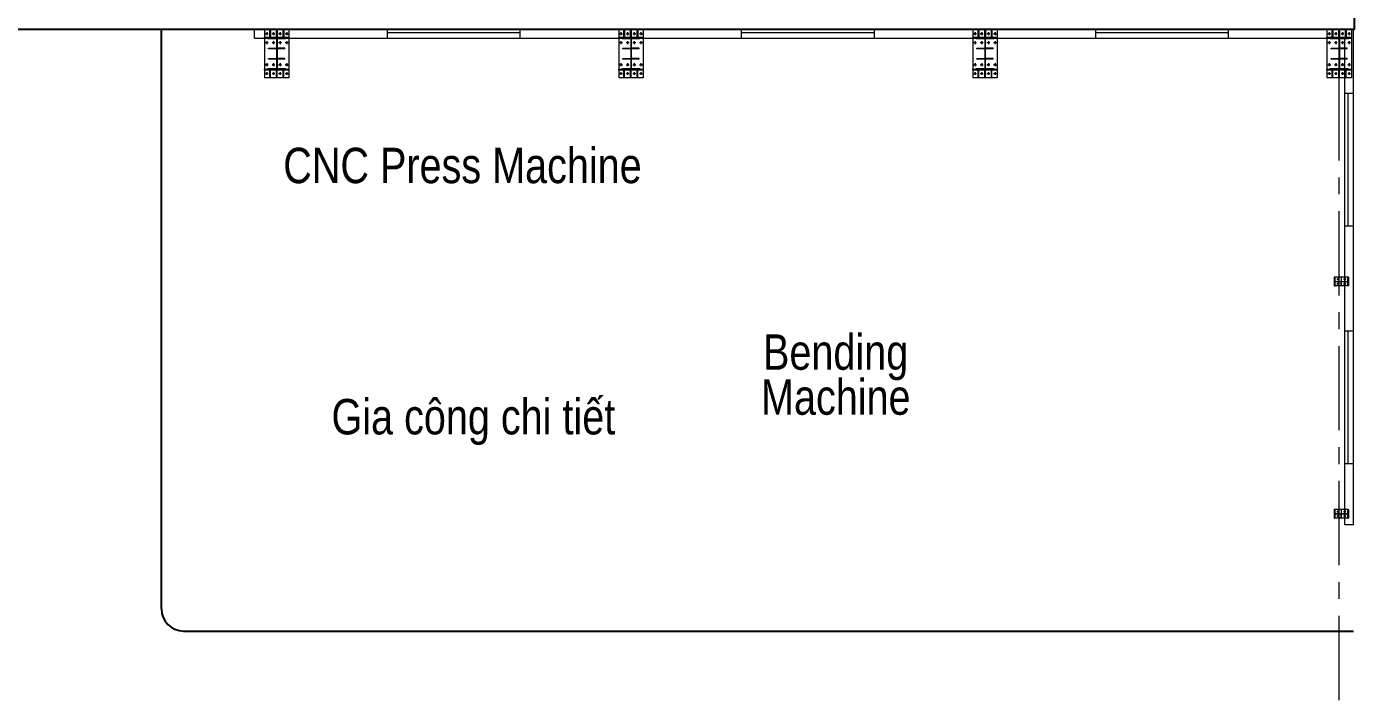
# Model space of a CAD drawing. Extents: x -399171 to -208330, y 1233220 to 1338350.
# Drawn here: x -304787 to -274789, y 1251731 to 1266962 of the extents above; entities that cross this region are included whole.
import ezdxf

# ---------------------------------------------------------------- set-up
doc = ezdxf.new("R2010")
doc.units = 0
for name, pattern in [('CENTERX2', [101.6, 63.5, -12.7, 12.7, -12.7]), ('HIDDEN', [9.525, 6.35, -3.175]), ('XKITLINE00', [0]), ('XKITLINE01', [4, 1, -1, 1, -1])]:
    doc.linetypes.add(name, pattern=pattern)
for name, color, linetype in [('2', 2, 'HIDDEN'), ('4', 4, 'Continuous'), ('Road - Đường', 4, 'Continuous')]:
    doc.layers.add(name, color=color, linetype=linetype)
for name, color, linetype, lineweight in [('Bolt', 1, 'Continuous', 0), ('DTHAY', 4, 'Continuous', 20), ('KICH THUOC', 8, 'Continuous', 9), ('NET TAM DAI', 25, 'CENTERX2', 13), ('Part', 1, 'Continuous', 0), ('text', 3, 'Continuous', 5)]:
    doc.layers.add(name, color=color, linetype=linetype, lineweight=lineweight)
doc.styles.add('style1', font='arial.ttf', dxfattribs={"width": 0.8})

# ---------------------------------------------------------------- blocks, each defined once
blk = doc.blocks.new('zw$9178')
at = {"layer": '4', "color": 2}
for p, q in [((69519, 3700), (69519, 16800)), ((70019, 3200), (96450, 3200))]:
    blk.add_line(p, q, dxfattribs=at)
blk.add_arc((70019, 3700), 500, 180, 270, dxfattribs=at)
blk = doc.blocks.new('678')
at = {"layer": 'Bolt', "color": 7, "linetype": 'XKITLINE00', "lineweight": 0}
for p, q in [((-1010491, -34765), (-1010425, -34765)), ((-1010458, -34732), (-1010458, -34798)), ((-1010341, -34765), (-1010275, -34765)), ((-1010308, -34732), (-1010308, -34798)), ((-1010191, -34765), (-1010125, -34765)), ((-1010158, -34732), (-1010158, -34798)), ((-1010041, -34765), (-1009975, -34765)), ((-1010008, -34732), (-1010008, -34798)), ((-1002491, -34765), (-1002425, -34765)), ((-1002458, -34732), (-1002458, -34798)), ((-1002341, -34765), (-1002275, -34765)), ((-1002308, -34732), (-1002308, -34798)), ((-1002191, -34765), (-1002125, -34765)), ((-1002158, -34732), (-1002158, -34798)), ((-1002041, -34765), (-1001975, -34765)), ((-1002008, -34732), (-1002008, -34798)), ((-994491, -34765), (-994425, -34765)), ((-994458, -34732), (-994458, -34798)), ((-994341, -34765), (-994275, -34765)), ((-994308, -34732), (-994308, -34798)), ((-994191, -34765), (-994125, -34765)), ((-994158, -34732), (-994158, -34798)), ((-994041, -34765), (-993975, -34765)), ((-994008, -34732), (-994008, -34798)), ((-986491, -34765), (-986425, -34765)), ((-986458, -34732), (-986458, -34798)), ((-986341, -34765), (-986275, -34765)), ((-986308, -34732), (-986308, -34798)), ((-986191, -34765), (-986125, -34765)), ((-986158, -34732), (-986158, -34798)), ((-986041, -34765), (-985975, -34765)), ((-986008, -34732), (-986008, -34798)), ((-1010491, -34965), (-1010425, -34965)), ((-1010458, -34932), (-1010458, -34998)), ((-1010341, -34965), (-1010275, -34965)), ((-1010308, -34932), (-1010308, -34998)), ((-1010191, -34965), (-1010125, -34965)), ((-1010158, -34932), (-1010158, -34998)), ((-1010041, -34965), (-1009975, -34965)), ((-1010008, -34932), (-1010008, -34998)), ((-1002491, -34965), (-1002425, -34965)), ((-1002458, -34932), (-1002458, -34998)), ((-1002341, -34965), (-1002275, -34965)), ((-1002308, -34932), (-1002308, -34998)), ((-1002191, -34965), (-1002125, -34965)), ((-1002158, -34932), (-1002158, -34998)), ((-1002041, -34965), (-1001975, -34965)), ((-1002008, -34932), (-1002008, -34998)), ((-994491, -34965), (-994425, -34965)), ((-994458, -34932), (-994458, -34998)), ((-994341, -34965), (-994275, -34965)), ((-994308, -34932), (-994308, -34998)), ((-994191, -34965), (-994125, -34965)), ((-994158, -34932), (-994158, -34998)), ((-994041, -34965), (-993975, -34965)), ((-994008, -34932), (-994008, -34998)), ((-986491, -34965), (-986425, -34965)), ((-986458, -34932), (-986458, -34998)), ((-986341, -34965), (-986275, -34965)), ((-986308, -34932), (-986308, -34998)), ((-986191, -34965), (-986125, -34965)), ((-986158, -34932), (-986158, -34998)), ((-986041, -34965), (-985975, -34965)), ((-986008, -34932), (-986008, -34998)), ((-1010491, -35465), (-1010425, -35465)), ((-1010491, -35665), (-1010425, -35665)), ((-1010458, -35432), (-1010458, -35498)), ((-1010458, -35632), (-1010458, -35698)), ((-1010341, -35465), (-1010275, -35465)), ((-1010341, -35665), (-1010275, -35665)), ((-1010308, -35432), (-1010308, -35498)), ((-1010308, -35632), (-1010308, -35698)), ((-1010191, -35465), (-1010125, -35465)), ((-1010191, -35665), (-1010125, -35665)), ((-1010158, -35432), (-1010158, -35498)), ((-1010158, -35632), (-1010158, -35698)), ((-1010041, -35465), (-1009975, -35465)), ((-1010041, -35665), (-1009975, -35665)), ((-1010008, -35432), (-1010008, -35498)), ((-1010008, -35632), (-1010008, -35698)), ((-1002491, -35465), (-1002425, -35465)), ((-1002491, -35665), (-1002425, -35665)), ((-1002458, -35432), (-1002458, -35498)), ((-1002458, -35632), (-1002458, -35698)), ((-1002341, -35465), (-1002275, -35465)), ((-1002341, -35665), (-1002275, -35665)), ((-1002308, -35432), (-1002308, -35498)), ((-1002308, -35632), (-1002308, -35698)), ((-1002191, -35465), (-1002125, -35465)), ((-1002191, -35665), (-1002125, -35665)), ((-1002158, -35432), (-1002158, -35498)), ((-1002158, -35632), (-1002158, -35698)), ((-1002041, -35465), (-1001975, -35465)), ((-1002041, -35665), (-1001975, -35665)), ((-1002008, -35432), (-1002008, -35498)), ((-1002008, -35632), (-1002008, -35698)), ((-994491, -35465), (-994425, -35465)), ((-994491, -35665), (-994425, -35665)), ((-994458, -35432), (-994458, -35498)), ((-994458, -35632), (-994458, -35698)), ((-994341, -35465), (-994275, -35465)), ((-994341, -35665), (-994275, -35665)), ((-994308, -35432), (-994308, -35498)), ((-994308, -35632), (-994308, -35698)), ((-994191, -35465), (-994125, -35465)), ((-994191, -35665), (-994125, -35665)), ((-994158, -35432), (-994158, -35498)), ((-994158, -35632), (-994158, -35698)), ((-994041, -35465), (-993975, -35465)), ((-994041, -35665), (-993975, -35665)), ((-994008, -35432), (-994008, -35498)), ((-994008, -35632), (-994008, -35698)), ((-986491, -35465), (-986425, -35465)), ((-986491, -35665), (-986425, -35665)), ((-986458, -35432), (-986458, -35498)), ((-986458, -35632), (-986458, -35698)), ((-986341, -35465), (-986275, -35465)), ((-986341, -35665), (-986275, -35665)), ((-986308, -35432), (-986308, -35498)), ((-986308, -35632), (-986308, -35698)), ((-986191, -35465), (-986125, -35465)), ((-986191, -35665), (-986125, -35665)), ((-986158, -35432), (-986158, -35498)), ((-986158, -35632), (-986158, -35698)), ((-986041, -35465), (-985975, -35465)), ((-986041, -35665), (-985975, -35665)), ((-986008, -35432), (-986008, -35498)), ((-986008, -35632), (-986008, -35698)), ((-986287, -40315), (-986229, -40315)), ((-986287, -40415), (-986229, -40415)), ((-986258, -40286), (-986258, -40344)), ((-986258, -40386), (-986258, -40444)), ((-986137, -40315), (-986079, -40315)), ((-986137, -40415), (-986079, -40415)), ((-986108, -40286), (-986108, -40344)), ((-986108, -40386), (-986108, -40444)), ((-986287, -45565), (-986229, -45565)), ((-986258, -45536), (-986258, -45594)), ((-986137, -45565), (-986079, -45565)), ((-986108, -45536), (-986108, -45594)), ((-986287, -45665), (-986229, -45665)), ((-986258, -45636), (-986258, -45694)), ((-986137, -45665), (-986079, -45665)), ((-986108, -45636), (-986108, -45694))]:
    blk.add_line(p, q, dxfattribs=at)
for centre, radius in [((-1010458, -34765), 16.5), ((-1010308, -34765), 16.5), ((-1010158, -34765), 16.5), ((-1010008, -34765), 16.5), ((-1002458, -34765), 16.5), ((-1002308, -34765), 16.5), ((-1002158, -34765), 16.5), ((-1002008, -34765), 16.5), ((-994458, -34765), 16.5), ((-994308, -34765), 16.5), ((-994158, -34765), 16.5), ((-994008, -34765), 16.5), ((-986458, -34765), 16.5), ((-986308, -34765), 16.5), ((-986158, -34765), 16.5), ((-986008, -34765), 16.5), ((-1010458, -34965), 16.5), ((-1010308, -34965), 16.5), ((-1010158, -34965), 16.5), ((-1010008, -34965), 16.5), ((-1002458, -34965), 16.5), ((-1002308, -34965), 16.5), ((-1002158, -34965), 16.5), ((-1002008, -34965), 16.5), ((-994458, -34965), 16.5), ((-994308, -34965), 16.5), ((-994158, -34965), 16.5), ((-994008, -34965), 16.5), ((-986458, -34965), 16.5), ((-986308, -34965), 16.5), ((-986158, -34965), 16.5), ((-986008, -34965), 16.5), ((-1010458, -35465), 16.5), ((-1010458, -35665), 16.5), ((-1010308, -35465), 16.5), ((-1010308, -35665), 16.5), ((-1010158, -35465), 16.5), ((-1010158, -35665), 16.5), ((-1010008, -35465), 16.5), ((-1010008, -35665), 16.5), ((-1002458, -35465), 16.5), ((-1002458, -35665), 16.5), ((-1002308, -35465), 16.5), ((-1002308, -35665), 16.5), ((-1002158, -35465), 16.5), ((-1002158, -35665), 16.5), ((-1002008, -35465), 16.5), ((-1002008, -35665), 16.5), ((-994458, -35465), 16.5), ((-994458, -35665), 16.5), ((-994308, -35465), 16.5), ((-994308, -35665), 16.5), ((-994158, -35465), 16.5), ((-994158, -35665), 16.5), ((-994008, -35465), 16.5), ((-994008, -35665), 16.5), ((-986458, -35465), 16.5), ((-986458, -35665), 16.5), ((-986308, -35465), 16.5), ((-986308, -35665), 16.5), ((-986158, -35465), 16.5), ((-986158, -35665), 16.5), ((-986008, -35465), 16.5), ((-986008, -35665), 16.5), ((-986258, -40315), 14.5), ((-986258, -40415), 14.5), ((-986108, -40315), 14.5), ((-986108, -40415), 14.5), ((-986258, -45565), 14.5), ((-986108, -45565), 14.5), ((-986258, -45665), 14.5), ((-986108, -45665), 14.5)]:
    blk.add_circle(centre, radius, dxfattribs=at)
at = {"layer": 'DTHAY', "ltscale": 4}
for p, q in [((-1010733, -34665), (-1007733, -34665)), ((-1004733, -34665), (-999733, -34665)), ((-996733, -34665), (-991733, -34665)), ((-988733, -34665), (-985908, -34665)), ((-985908, -36115), (-985908, -34665)), ((-1010733, -34865), (-1007733, -34865)), ((-1004733, -34865), (-999733, -34865)), ((-996733, -34865), (-991733, -34865)), ((-988733, -34865), (-986108, -34865)), ((-987733, -34865), (-986108, -34865)), ((-986108, -36115), (-986108, -34865)), ((-986108, -41490), (-986108, -39115)), ((-985908, -41490), (-985908, -39115)), ((-986108, -45865), (-986108, -44490)), ((-985908, -45865), (-985908, -44490))]:
    blk.add_line(p, q, dxfattribs=at)
at = {"layer": 'DTHAY', "ltscale": 0.2}
for p, q in [((-1010733, -34865), (-1010733, -34665)), ((-1007733, -34865), (-1007733, -34665)), ((-1007733, -34865), (-1007733, -34665)), ((-1004733, -34865), (-1004733, -34665)), ((-999733, -34865), (-999733, -34665)), ((-999733, -34865), (-999733, -34665)), ((-996733, -34865), (-996733, -34665)), ((-991733, -34865), (-991733, -34665)), ((-991733, -34865), (-991733, -34665)), ((-988733, -34865), (-988733, -34665)), ((-985908, -36115), (-986108, -36115)), ((-985908, -39115), (-986108, -39115)), ((-985908, -41490), (-986108, -41490)), ((-985908, -44490), (-986108, -44490)), ((-985908, -45865), (-986108, -45865))]:
    blk.add_line(p, q, dxfattribs=at)
at = {"layer": 'KICH THUOC', "ltscale": 0.2}
for p, q in [((-1007733, -34665), (-1004733, -34665)), ((-1007733, -34740), (-1004733, -34740)), ((-999733, -34665), (-996733, -34665)), ((-999733, -34740), (-996733, -34740)), ((-991733, -34665), (-988733, -34665)), ((-991733, -34740), (-988733, -34740)), ((-1007733, -34865), (-1004733, -34865)), ((-999733, -34865), (-996733, -34865)), ((-991733, -34865), (-988733, -34865)), ((-986108, -39115), (-986108, -36115)), ((-986033, -39115), (-986033, -36115)), ((-985908, -39115), (-985908, -36115)), ((-986108, -44490), (-986108, -41490)), ((-986033, -44490), (-986033, -41490)), ((-985908, -44490), (-985908, -41490))]:
    blk.add_line(p, q, dxfattribs=at)
at = {"layer": 'NET TAM DAI', "ltscale": 30}
blk.add_line((-986233, -65065), (-986233, -34665), dxfattribs=at)
at = {"layer": 'Part', "color": 3, "linetype": 'XKITLINE00', "lineweight": 0}
for p, q in [((-1010508, -34665), (-1010508, -34845)), ((-1010390, -34665), (-1010508, -34665)), ((-1010390, -34845), (-1010390, -34665)), ((-1010390, -34665), (-1010376, -34665)), ((-1010390, -34769), (-1010376, -34769)), ((-1010376, -34665), (-1010376, -34845)), ((-1010240, -34665), (-1010376, -34665)), ((-1010240, -34845), (-1010240, -34665)), ((-1010240, -34665), (-1010226, -34665)), ((-1010240, -34769), (-1010226, -34769)), ((-1010226, -34665), (-1010226, -34845)), ((-1010090, -34665), (-1010226, -34665)), ((-1010090, -34845), (-1010090, -34665)), ((-1010090, -34665), (-1010076, -34665)), ((-1010090, -34769), (-1010076, -34769)), ((-1010076, -34665), (-1010076, -34845)), ((-1009958, -34665), (-1010076, -34665)), ((-1009958, -34665), (-1009958, -34845)), ((-1002508, -34665), (-1002508, -34845)), ((-1002390, -34665), (-1002508, -34665)), ((-1002390, -34845), (-1002390, -34665)), ((-1002390, -34665), (-1002376, -34665)), ((-1002390, -34769), (-1002376, -34769)), ((-1002240, -34665), (-1002376, -34665)), ((-1002376, -34665), (-1002376, -34845)), ((-1002240, -34845), (-1002240, -34665)), ((-1002240, -34665), (-1002226, -34665)), ((-1002240, -34769), (-1002226, -34769)), ((-1002090, -34665), (-1002226, -34665)), ((-1002226, -34665), (-1002226, -34845)), ((-1002090, -34845), (-1002090, -34665)), ((-1002090, -34665), (-1002076, -34665)), ((-1002090, -34769), (-1002076, -34769)), ((-1001958, -34665), (-1002076, -34665)), ((-1002076, -34665), (-1002076, -34845)), ((-1001958, -34665), (-1001958, -34845)), ((-994508, -34665), (-994508, -34845)), ((-994390, -34665), (-994508, -34665)), ((-994390, -34845), (-994390, -34665)), ((-994390, -34665), (-994376, -34665)), ((-994390, -34769), (-994376, -34769)), ((-994240, -34665), (-994376, -34665)), ((-994376, -34665), (-994376, -34845)), ((-994240, -34845), (-994240, -34665)), ((-994240, -34665), (-994226, -34665)), ((-994240, -34769), (-994226, -34769)), ((-994090, -34665), (-994226, -34665)), ((-994226, -34665), (-994226, -34845)), ((-994090, -34845), (-994090, -34665)), ((-994090, -34665), (-994076, -34665)), ((-994090, -34769), (-994076, -34769)), ((-993958, -34665), (-994076, -34665)), ((-994076, -34665), (-994076, -34845)), ((-993958, -34665), (-993958, -34845)), ((-986508, -34665), (-986508, -34845)), ((-986390, -34665), (-986508, -34665)), ((-986390, -34845), (-986390, -34665)), ((-986390, -34665), (-986376, -34665)), ((-986390, -34769), (-986376, -34769)), ((-986376, -34665), (-986376, -34845)), ((-986240, -34665), (-986376, -34665)), ((-986240, -34845), (-986240, -34665)), ((-986240, -34665), (-986226, -34665)), ((-986240, -34769), (-986226, -34769)), ((-986226, -34665), (-986226, -34845)), ((-986090, -34665), (-986226, -34665)), ((-986090, -34845), (-986090, -34665)), ((-986090, -34665), (-986076, -34665)), ((-986090, -34769), (-986076, -34769)), ((-986076, -34665), (-986076, -34845)), ((-985958, -34665), (-986076, -34665)), ((-985958, -34665), (-985958, -34845)), ((-1010508, -34865), (-1010508, -34845)), ((-1010508, -34845), (-1009958, -34845)), ((-1010508, -34865), (-1010508, -35565)), ((-1010508, -34865), (-1009958, -34865)), ((-1010433, -34879), (-1010433, -34865)), ((-1010433, -34865), (-1010033, -34865)), ((-1010033, -34879), (-1010433, -34879)), ((-1010418, -35107), (-1010418, -35093)), ((-1010418, -35093), (-1010238, -35093)), ((-1010376, -34845), (-1010390, -34845)), ((-1010314, -35107), (-1010314, -35093)), ((-1010226, -34845), (-1010240, -34845)), ((-1010228, -34879), (-1010238, -34879)), ((-1010238, -34879), (-1010238, -35551)), ((-1010238, -35093), (-1010238, -35107)), ((-1010228, -34879), (-1010228, -35551)), ((-1010048, -35093), (-1010228, -35093)), ((-1010228, -35093), (-1010228, -35107)), ((-1010152, -35107), (-1010152, -35093)), ((-1010076, -34845), (-1010090, -34845)), ((-1010048, -35107), (-1010048, -35093)), ((-1010033, -34865), (-1010033, -34879)), ((-1009958, -34865), (-1009958, -34845)), ((-1009958, -34865), (-1009958, -35565)), ((-1002508, -34865), (-1002508, -34845)), ((-1002508, -34845), (-1001958, -34845)), ((-1002508, -34865), (-1002508, -35565)), ((-1002508, -34865), (-1001958, -34865)), ((-1002433, -34879), (-1002433, -34865)), ((-1002433, -34865), (-1002033, -34865)), ((-1002033, -34879), (-1002433, -34879)), ((-1002418, -35107), (-1002418, -35093)), ((-1002418, -35093), (-1002238, -35093)), ((-1002376, -34845), (-1002390, -34845)), ((-1002314, -35107), (-1002314, -35093)), ((-1002226, -34845), (-1002240, -34845)), ((-1002228, -34879), (-1002238, -34879)), ((-1002238, -34879), (-1002238, -35551)), ((-1002238, -35093), (-1002238, -35107)), ((-1002228, -34879), (-1002228, -35551)), ((-1002048, -35093), (-1002228, -35093)), ((-1002228, -35093), (-1002228, -35107)), ((-1002152, -35107), (-1002152, -35093)), ((-1002076, -34845), (-1002090, -34845)), ((-1002048, -35107), (-1002048, -35093)), ((-1002033, -34865), (-1002033, -34879)), ((-1001958, -34865), (-1001958, -34845)), ((-1001958, -34865), (-1001958, -35565)), ((-994508, -34865), (-994508, -34845)), ((-994508, -34845), (-993958, -34845)), ((-994508, -34865), (-994508, -35565)), ((-994508, -34865), (-993958, -34865)), ((-994433, -34879), (-994433, -34865)), ((-994433, -34865), (-994033, -34865)), ((-994033, -34879), (-994433, -34879)), ((-994418, -35107), (-994418, -35093)), ((-994418, -35093), (-994238, -35093)), ((-994376, -34845), (-994390, -34845)), ((-994314, -35107), (-994314, -35093)), ((-994226, -34845), (-994240, -34845)), ((-994228, -34879), (-994238, -34879)), ((-994238, -34879), (-994238, -35551)), ((-994238, -35093), (-994238, -35107)), ((-994228, -34879), (-994228, -35551)), ((-994048, -35093), (-994228, -35093)), ((-994228, -35093), (-994228, -35107)), ((-994152, -35107), (-994152, -35093)), ((-994076, -34845), (-994090, -34845)), ((-994048, -35107), (-994048, -35093)), ((-994033, -34865), (-994033, -34879)), ((-993958, -34865), (-993958, -34845)), ((-993958, -34865), (-993958, -35565)), ((-986508, -34865), (-986508, -34845)), ((-986508, -34845), (-985958, -34845)), ((-986508, -34865), (-986508, -35565)), ((-986508, -34865), (-985958, -34865)), ((-986433, -34879), (-986433, -34865)), ((-986433, -34865), (-986033, -34865)), ((-986033, -34879), (-986433, -34879)), ((-986417, -35107), (-986417, -35093)), ((-986417, -35093), (-986237, -35093)), ((-986376, -34845), (-986390, -34845)), ((-986313, -35107), (-986313, -35093)), ((-986226, -34845), (-986240, -34845)), ((-986229, -34879), (-986237, -34879)), ((-986237, -34879), (-986237, -35551)), ((-986237, -35093), (-986237, -35107)), ((-986229, -34879), (-986229, -35551)), ((-986049, -35093), (-986229, -35093)), ((-986229, -35093), (-986229, -35107)), ((-986153, -35107), (-986153, -35093)), ((-986076, -34845), (-986090, -34845)), ((-986049, -35107), (-986049, -35093)), ((-986033, -34865), (-986033, -34879)), ((-985958, -34865), (-985958, -34845)), ((-985958, -34865), (-985958, -35565)), ((-1010238, -35107), (-1010418, -35107)), ((-1010418, -35337), (-1010418, -35323)), ((-1010418, -35323), (-1010238, -35323)), ((-1010238, -35337), (-1010418, -35337)), ((-1010314, -35337), (-1010314, -35323)), ((-1010238, -35323), (-1010238, -35337)), ((-1010048, -35107), (-1010228, -35107)), ((-1010048, -35323), (-1010228, -35323)), ((-1010228, -35323), (-1010228, -35337)), ((-1010048, -35337), (-1010228, -35337)), ((-1010152, -35337), (-1010152, -35323)), ((-1010048, -35337), (-1010048, -35323)), ((-1002238, -35107), (-1002418, -35107)), ((-1002418, -35337), (-1002418, -35323)), ((-1002418, -35323), (-1002238, -35323)), ((-1002238, -35337), (-1002418, -35337)), ((-1002314, -35337), (-1002314, -35323)), ((-1002238, -35323), (-1002238, -35337)), ((-1002048, -35107), (-1002228, -35107)), ((-1002048, -35323), (-1002228, -35323)), ((-1002228, -35323), (-1002228, -35337)), ((-1002048, -35337), (-1002228, -35337)), ((-1002152, -35337), (-1002152, -35323)), ((-1002048, -35337), (-1002048, -35323)), ((-994238, -35107), (-994418, -35107)), ((-994418, -35337), (-994418, -35323)), ((-994418, -35323), (-994238, -35323)), ((-994238, -35337), (-994418, -35337)), ((-994314, -35337), (-994314, -35323)), ((-994238, -35323), (-994238, -35337)), ((-994048, -35107), (-994228, -35107)), ((-994048, -35323), (-994228, -35323)), ((-994228, -35323), (-994228, -35337)), ((-994048, -35337), (-994228, -35337)), ((-994152, -35337), (-994152, -35323)), ((-994048, -35337), (-994048, -35323)), ((-986237, -35107), (-986417, -35107)), ((-986417, -35337), (-986417, -35323)), ((-986417, -35323), (-986237, -35323)), ((-986237, -35337), (-986417, -35337)), ((-986313, -35337), (-986313, -35323)), ((-986237, -35323), (-986237, -35337)), ((-986049, -35107), (-986229, -35107)), ((-986049, -35323), (-986229, -35323)), ((-986229, -35323), (-986229, -35337)), ((-986049, -35337), (-986229, -35337)), ((-986153, -35337), (-986153, -35323)), ((-986049, -35337), (-986049, -35323)), ((-1010508, -35585), (-1010508, -35565)), ((-1010508, -35565), (-1009958, -35565)), ((-1010508, -35585), (-1009958, -35585)), ((-1010508, -35585), (-1010508, -35765)), ((-1010433, -35565), (-1010433, -35551)), ((-1010433, -35551), (-1010033, -35551)), ((-1010033, -35565), (-1010433, -35565)), ((-1010390, -35765), (-1010390, -35585)), ((-1010390, -35585), (-1010376, -35585)), ((-1010390, -35661), (-1010376, -35661)), ((-1010376, -35765), (-1010376, -35585)), ((-1010240, -35765), (-1010240, -35585)), ((-1010240, -35585), (-1010226, -35585)), ((-1010240, -35661), (-1010226, -35661)), ((-1010228, -35551), (-1010238, -35551)), ((-1010226, -35765), (-1010226, -35585)), ((-1010090, -35765), (-1010090, -35585)), ((-1010090, -35585), (-1010076, -35585)), ((-1010090, -35661), (-1010076, -35661)), ((-1010076, -35765), (-1010076, -35585)), ((-1010033, -35551), (-1010033, -35565)), ((-1009958, -35585), (-1009958, -35565)), ((-1009958, -35585), (-1009958, -35765)), ((-1002508, -35585), (-1002508, -35565)), ((-1002508, -35565), (-1001958, -35565)), ((-1002508, -35585), (-1001958, -35585)), ((-1002508, -35585), (-1002508, -35765)), ((-1002433, -35565), (-1002433, -35551)), ((-1002433, -35551), (-1002033, -35551)), ((-1002033, -35565), (-1002433, -35565)), ((-1002390, -35765), (-1002390, -35585)), ((-1002390, -35585), (-1002376, -35585)), ((-1002390, -35661), (-1002376, -35661)), ((-1002376, -35765), (-1002376, -35585)), ((-1002240, -35765), (-1002240, -35585)), ((-1002240, -35585), (-1002226, -35585)), ((-1002240, -35661), (-1002226, -35661)), ((-1002228, -35551), (-1002238, -35551)), ((-1002226, -35765), (-1002226, -35585)), ((-1002090, -35765), (-1002090, -35585)), ((-1002090, -35585), (-1002076, -35585)), ((-1002090, -35661), (-1002076, -35661)), ((-1002076, -35765), (-1002076, -35585)), ((-1002033, -35551), (-1002033, -35565)), ((-1001958, -35585), (-1001958, -35565)), ((-1001958, -35585), (-1001958, -35765)), ((-994508, -35585), (-994508, -35565)), ((-994508, -35565), (-993958, -35565)), ((-994508, -35585), (-993958, -35585)), ((-994508, -35585), (-994508, -35765)), ((-994433, -35565), (-994433, -35551)), ((-994433, -35551), (-994033, -35551)), ((-994033, -35565), (-994433, -35565)), ((-994390, -35765), (-994390, -35585)), ((-994390, -35585), (-994376, -35585)), ((-994390, -35661), (-994376, -35661)), ((-994376, -35765), (-994376, -35585)), ((-994240, -35765), (-994240, -35585)), ((-994240, -35585), (-994226, -35585)), ((-994240, -35661), (-994226, -35661)), ((-994228, -35551), (-994238, -35551)), ((-994226, -35765), (-994226, -35585)), ((-994090, -35765), (-994090, -35585)), ((-994090, -35585), (-994076, -35585)), ((-994090, -35661), (-994076, -35661)), ((-994076, -35765), (-994076, -35585)), ((-994033, -35551), (-994033, -35565)), ((-993958, -35585), (-993958, -35565)), ((-993958, -35585), (-993958, -35765)), ((-986508, -35585), (-986508, -35565)), ((-986508, -35565), (-985958, -35565)), ((-986508, -35585), (-985958, -35585)), ((-986508, -35585), (-986508, -35765)), ((-986433, -35565), (-986433, -35551)), ((-986433, -35551), (-986033, -35551)), ((-986033, -35565), (-986433, -35565)), ((-986390, -35765), (-986390, -35585)), ((-986390, -35585), (-986376, -35585)), ((-986390, -35661), (-986376, -35661)), ((-986376, -35765), (-986376, -35585)), ((-986240, -35765), (-986240, -35585)), ((-986240, -35585), (-986226, -35585)), ((-986240, -35661), (-986226, -35661)), ((-986229, -35551), (-986237, -35551)), ((-986226, -35765), (-986226, -35585)), ((-986090, -35765), (-986090, -35585)), ((-986090, -35585), (-986076, -35585)), ((-986090, -35661), (-986076, -35661)), ((-986076, -35765), (-986076, -35585)), ((-986033, -35551), (-986033, -35565)), ((-985958, -35585), (-985958, -35565)), ((-985958, -35585), (-985958, -35765)), ((-1010390, -35765), (-1010508, -35765)), ((-1010376, -35765), (-1010390, -35765)), ((-1010240, -35765), (-1010376, -35765)), ((-1010226, -35765), (-1010240, -35765)), ((-1010090, -35765), (-1010226, -35765)), ((-1010076, -35765), (-1010090, -35765)), ((-1009958, -35765), (-1010076, -35765)), ((-1002390, -35765), (-1002508, -35765)), ((-1002376, -35765), (-1002390, -35765)), ((-1002240, -35765), (-1002376, -35765)), ((-1002226, -35765), (-1002240, -35765)), ((-1002090, -35765), (-1002226, -35765)), ((-1002076, -35765), (-1002090, -35765)), ((-1001958, -35765), (-1002076, -35765)), ((-994390, -35765), (-994508, -35765)), ((-994376, -35765), (-994390, -35765)), ((-994240, -35765), (-994376, -35765)), ((-994226, -35765), (-994240, -35765)), ((-994090, -35765), (-994226, -35765)), ((-994076, -35765), (-994090, -35765)), ((-993958, -35765), (-994076, -35765)), ((-986390, -35765), (-986508, -35765)), ((-986376, -35765), (-986390, -35765)), ((-986240, -35765), (-986376, -35765)), ((-986226, -35765), (-986240, -35765)), ((-986090, -35765), (-986226, -35765)), ((-986076, -35765), (-986090, -35765)), ((-985958, -35765), (-986076, -35765)), ((-986333, -40265), (-986343, -40265)), ((-986343, -40265), (-986343, -40465)), ((-986343, -40465), (-986333, -40465)), ((-986323, -40265), (-986333, -40265)), ((-986333, -40265), (-986333, -40465)), ((-986323, -40465), (-986333, -40465)), ((-986323, -40465), (-986323, -40265)), ((-986043, -40265), (-986323, -40265)), ((-986323, -40362), (-986043, -40362)), ((-986323, -40362), (-986323, -40368)), ((-986323, -40368), (-986043, -40368)), ((-986043, -40465), (-986323, -40465)), ((-986179, -40267), (-986187, -40267)), ((-986187, -40267), (-986187, -40362)), ((-986187, -40306), (-986179, -40306)), ((-986187, -40362), (-986179, -40362)), ((-986179, -40368), (-986187, -40368)), ((-986187, -40463), (-986187, -40368)), ((-986187, -40424), (-986179, -40424)), ((-986179, -40463), (-986187, -40463)), ((-986179, -40362), (-986179, -40267)), ((-986179, -40463), (-986179, -40368)), ((-986033, -40265), (-986043, -40265)), ((-986043, -40265), (-986043, -40465)), ((-986043, -40368), (-986043, -40362)), ((-986033, -40465), (-986043, -40465)), ((-986033, -40265), (-986033, -40465)), ((-986023, -40265), (-986033, -40265)), ((-986023, -40465), (-986033, -40465)), ((-986023, -40265), (-986023, -40465)), ((-986333, -45515), (-986343, -45515)), ((-986343, -45515), (-986343, -45715)), ((-986323, -45515), (-986333, -45515)), ((-986333, -45515), (-986333, -45715)), ((-986323, -45715), (-986323, -45515)), ((-986043, -45515), (-986323, -45515)), ((-986179, -45517), (-986187, -45517)), ((-986187, -45517), (-986187, -45612)), ((-986187, -45556), (-986179, -45556)), ((-986179, -45612), (-986179, -45517)), ((-986033, -45515), (-986043, -45515)), ((-986043, -45515), (-986043, -45715)), ((-986033, -45515), (-986033, -45715)), ((-986023, -45515), (-986033, -45515)), ((-986023, -45515), (-986023, -45715)), ((-986343, -45715), (-986333, -45715)), ((-986323, -45715), (-986333, -45715)), ((-986323, -45618), (-986323, -45612)), ((-986323, -45612), (-986043, -45612)), ((-986323, -45618), (-986043, -45618)), ((-986043, -45715), (-986323, -45715)), ((-986187, -45612), (-986179, -45612)), ((-986179, -45618), (-986187, -45618)), ((-986187, -45713), (-986187, -45618)), ((-986187, -45674), (-986179, -45674)), ((-986179, -45713), (-986187, -45713)), ((-986179, -45713), (-986179, -45618)), ((-986043, -45618), (-986043, -45612)), ((-986043, -45715), (-986033, -45715)), ((-986023, -45715), (-986033, -45715))]:
    blk.add_line(p, q, dxfattribs=at)
at = {"layer": 'Part', "color": 2, "linetype": 'XKITLINE01', "lineweight": 0}
for p, q in [((-1010376, -34665), (-1010390, -34665)), ((-1010226, -34665), (-1010240, -34665)), ((-1010076, -34665), (-1010090, -34665)), ((-1002376, -34665), (-1002390, -34665)), ((-1002226, -34665), (-1002240, -34665)), ((-1002076, -34665), (-1002090, -34665)), ((-994376, -34665), (-994390, -34665)), ((-994226, -34665), (-994240, -34665)), ((-994076, -34665), (-994090, -34665)), ((-986376, -34665), (-986390, -34665)), ((-986226, -34665), (-986240, -34665)), ((-986076, -34665), (-986090, -34665)), ((-1010508, -34845), (-1010508, -34865)), ((-1009958, -34845), (-1009958, -34865)), ((-1002508, -34845), (-1002508, -34865)), ((-1001958, -34845), (-1001958, -34865)), ((-994508, -34845), (-994508, -34865)), ((-993958, -34845), (-993958, -34865)), ((-986508, -34845), (-986508, -34865)), ((-985958, -34845), (-985958, -34865)), ((-1010508, -35565), (-1010508, -35585)), ((-1009958, -35565), (-1009958, -35585)), ((-1002508, -35565), (-1002508, -35585)), ((-1001958, -35565), (-1001958, -35585)), ((-994508, -35565), (-994508, -35585)), ((-993958, -35565), (-993958, -35585)), ((-986508, -35565), (-986508, -35585)), ((-985958, -35565), (-985958, -35585)), ((-1010376, -35765), (-1010390, -35765)), ((-1010226, -35765), (-1010240, -35765)), ((-1010076, -35765), (-1010090, -35765)), ((-1002376, -35765), (-1002390, -35765)), ((-1002226, -35765), (-1002240, -35765)), ((-1002076, -35765), (-1002090, -35765)), ((-994376, -35765), (-994390, -35765)), ((-994226, -35765), (-994240, -35765)), ((-994076, -35765), (-994090, -35765)), ((-986376, -35765), (-986390, -35765)), ((-986226, -35765), (-986240, -35765)), ((-986076, -35765), (-986090, -35765)), ((-986323, -40265), (-986333, -40265)), ((-986323, -40465), (-986333, -40465)), ((-986033, -40265), (-986043, -40265)), ((-986033, -40465), (-986043, -40465)), ((-986323, -45515), (-986333, -45515)), ((-986043, -45515), (-986033, -45515)), ((-986033, -45515), (-986043, -45515)), ((-986323, -45715), (-986333, -45715)), ((-986043, -45715), (-986033, -45715)), ((-986033, -45715), (-986043, -45715))]:
    blk.add_line(p, q, dxfattribs=at)

msp = doc.modelspace()

# ---------------------------------------------------------------- linework, layer by layer
at = {"layer": 'Road - Đường', "color": 6}
msp.add_lwpolyline([(-371458, 1266900), (-274789, 1266900), (-274789, 1284389, 0.414213), (-279789, 1289389), (-347134, 1289389)], format="xyb", dxfattribs=at)

# ---------------------------------------------------------------- block references
at = {"layer": '4'}
msp.add_blockref('zw$9178', (-371259, 1250100), dxfattribs=at)
at = {"layer": 'text'}
msp.add_blockref('678', (711099, 1301565), dxfattribs=at)

# ---------------------------------------------------------------- texts
at = {"layer": '2', "style": 'style1', "width": 0.8}
for s, p in [('CNC Press Machine', (-298988, 1263422)), ('Bending', (-288150, 1259205)), ('Machine', (-288195, 1258188)), ('Gia công chi tiết', (-297898, 1257744))]:
    msp.add_text(s, height=800, dxfattribs=at).set_placement(p)

doc.saveas('drawing.dxf')
